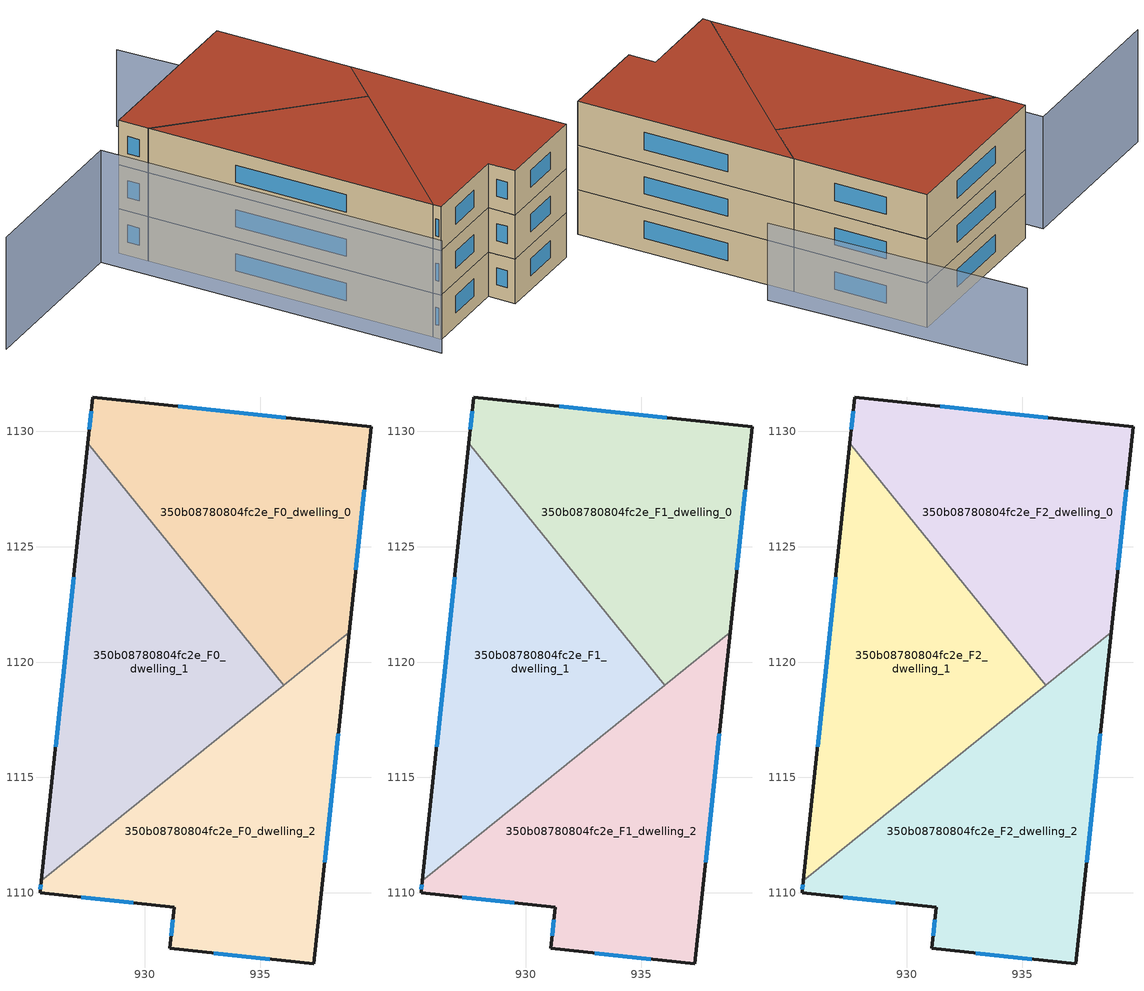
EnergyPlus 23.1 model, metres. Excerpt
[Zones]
350b08780804fc2e_F0_dwelling_0
 floor ground (EU_floor_Construction): 939.8,1130.2 938.85,1121.29 936.01,1118.99 927.54,1129.5 927.75,1131.48 z0
 wall outside (EU_wall_Construction): 938.85,1121.29 939.8,1130.2 927.75,1131.48 927.54,1129.5 z0:3
 wall to 350b08780804fc2e_F0_dwelling_1 (EU_wall_Construction): 927.54,1129.5 936.01,1118.99 z0:3
 wall to 350b08780804fc2e_F0_dwelling_2 (EU_wall_Construction): 936.01,1118.99 938.85,1121.29 z0:3
 window (EU_Window_Construction): 927.68,1130.87 927.6,1130.1 / 936.11,1130.59 931.44,1131.09 / 939.14,1124.02 939.51,1127.47 z0.92:2.08
350b08780804fc2e_F0_dwelling_1
 floor ground (EU_floor_Construction): 927.54,1129.5 936.01,1118.99 925.51,1110.52 z0
 wall outside (EU_wall_Construction): 927.54,1129.5 925.51,1110.52 z0:3
 wall to 350b08780804fc2e_F0_dwelling_2 (EU_wall_Construction): 925.51,1110.52 936.01,1118.99 z0:3
 window (EU_Window_Construction): 926.92,1123.68 926.13,1116.33 z0.92:2.08
350b08780804fc2e_F0_dwelling_2
 floor ground (EU_floor_Construction): 938.85,1121.29 937.32,1106.92 931.08,1107.59 931.28,1109.38 925.46,1110 925.51,1110.52 z0
 wall outside (EU_wall_Construction): 925.51,1110.52 925.46,1110 931.28,1109.38 931.08,1107.59 937.32,1106.92 938.85,1121.29 z0:3
 window (EU_Window_Construction): 925.49,1110.36 925.47,1110.16 / 937.79,1111.32 938.38,1116.89 / 932.99,1107.39 935.41,1107.13 / 931.22,1108.83 931.14,1108.14 / 927.24,1109.81 929.49,1109.57 z0.92:2.08
350b08780804fc2e_F1_dwelling_0
 floor to 350b08780804fc2e_F0_dwelling_0 (EU_floor_Construction): 939.8,1130.2 938.85,1121.29 936.01,1118.99 927.54,1129.5 927.75,1131.48 z3
 wall outside (EU_wall_Construction): 938.85,1121.29 939.8,1130.2 927.75,1131.48 927.54,1129.5 z3:6
 wall to 350b08780804fc2e_F1_dwelling_1 (EU_wall_Construction): 927.54,1129.5 936.01,1118.99 z3:6
 wall to 350b08780804fc2e_F1_dwelling_2 (EU_wall_Construction): 936.01,1118.99 938.85,1121.29 z3:6
 window (EU_Window_Construction): 927.68,1130.87 927.6,1130.1 / 936.11,1130.59 931.44,1131.09 / 939.14,1124.02 939.51,1127.47 z3.92:5.08
350b08780804fc2e_F1_dwelling_1
 floor to 350b08780804fc2e_F0_dwelling_1 (EU_floor_Construction): 927.54,1129.5 936.01,1118.99 925.51,1110.52 z3
 wall outside (EU_wall_Construction): 927.54,1129.5 925.51,1110.52 z3:6
 wall to 350b08780804fc2e_F1_dwelling_2 (EU_wall_Construction): 925.51,1110.52 936.01,1118.99 z3:6
 window (EU_Window_Construction): 926.92,1123.68 926.13,1116.33 z3.92:5.08
350b08780804fc2e_F1_dwelling_2
 floor to 350b08780804fc2e_F0_dwelling_2 (EU_floor_Construction): 938.85,1121.29 937.32,1106.92 931.08,1107.59 931.28,1109.38 925.46,1110 925.51,1110.52 z3
 wall outside (EU_wall_Construction): 925.51,1110.52 925.46,1110 931.28,1109.38 931.08,1107.59 937.32,1106.92 938.85,1121.29 z3:6
 window (EU_Window_Construction): 925.49,1110.36 925.47,1110.16 / 937.79,1111.32 938.38,1116.89 / 932.99,1107.39 935.41,1107.13 / 931.22,1108.83 931.14,1108.14 / 927.24,1109.81 929.49,1109.57 z3.92:5.08
350b08780804fc2e_F2_dwelling_0
 floor to 350b08780804fc2e_F1_dwelling_0 (EU_floor_Construction): 939.8,1130.2 938.85,1121.29 936.01,1118.99 927.54,1129.5 927.75,1131.48 z6
 wall outside (EU_wall_Construction): 938.85,1121.29 939.8,1130.2 927.75,1131.48 927.54,1129.5 z6:9
 wall to 350b08780804fc2e_F2_dwelling_1 (EU_wall_Construction): 927.54,1129.5 936.01,1118.99 z6:9
 wall to 350b08780804fc2e_F2_dwelling_2 (EU_wall_Construction): 936.01,1118.99 938.85,1121.29 z6:9
 window (EU_Window_Construction): 927.68,1130.87 927.6,1130.1 / 936.11,1130.59 931.44,1131.09 / 939.14,1124.02 939.51,1127.47 z6.92:8.08
 roof outside (EU_roof_Construction): 938.85,1121.29 939.8,1130.2 927.75,1131.48 927.54,1129.5 936.01,1118.99 z9
350b08780804fc2e_F2_dwelling_1
 floor to 350b08780804fc2e_F1_dwelling_1 (EU_floor_Construction): 927.54,1129.5 936.01,1118.99 925.51,1110.52 z6
 wall outside (EU_wall_Construction): 927.54,1129.5 925.51,1110.52 z6:9
 wall to 350b08780804fc2e_F2_dwelling_2 (EU_wall_Construction): 925.51,1110.52 936.01,1118.99 z6:9
 window (EU_Window_Construction): 926.92,1123.68 926.13,1116.33 z6.92:8.08
 roof outside (EU_roof_Construction): 936.01,1118.99 927.54,1129.5 925.51,1110.52 z9
350b08780804fc2e_F2_dwelling_2
 floor to 350b08780804fc2e_F1_dwelling_2 (EU_floor_Construction): 938.85,1121.29 937.32,1106.92 931.08,1107.59 931.28,1109.38 925.46,1110 925.51,1110.52 z6
 wall outside (EU_wall_Construction): 925.51,1110.52 925.46,1110 931.28,1109.38 931.08,1107.59 937.32,1106.92 938.85,1121.29 z6:9
 window (EU_Window_Construction): 925.49,1110.36 925.47,1110.16 / 937.79,1111.32 938.38,1116.89 / 932.99,1107.39 935.41,1107.13 / 931.22,1108.83 931.14,1108.14 / 927.24,1109.81 929.49,1109.57 z6.92:8.08
 roof outside (EU_roof_Construction): 937.32,1106.92 938.85,1121.29 925.51,1110.52 925.46,1110 931.28,1109.38 931.08,1107.59 z9
shading: 914.62,1133.26 926.33,1132.05 / 926.33,1132.05 923.98,1109.35 z0:7.6; 940.36,1120.28 941.71,1137.33 z0:5.2
[Building]
EU S2 Campaign: North Axis=0; Terrain=City; Solar Distribution=FullExterior
[Site:Location]
Cape.Town.Intl.AP: Latitude=-33.965; Longitude=18.602; Time Zone=2; Elevation=46
[SizingPeriod:WeatherFileDays]
AnnualSizingPeriod: Begin Month=1; Begin Day of Month=1; End Month=12; End Day of Month=31; Day of Week for Start Day=Monday; Use Weather File Daylight Saving Period=No; Use Weather File Rain and Snow Indicators=No
[MATERIAL]
EU_InternalMass_Material: Roughness=MediumRough; Thickness=0.1; Conductivity=1; Density=1800; Specific Heat=900; Thermal Absorptance=0.9; Solar Absorptance=0.7; Visible Absorptance=0.7
[MATERIAL:NOMASS] Roughness=MediumRough; Thermal Absorptance=0.9; Solar Absorptance=0.7; Visible Absorptance=0.7
Name | Thermal Resistance
EU_wall_NoMass | 0.443251
EU_roof_NoMass | 0.403317
EU_floor_NoMass | 0.599929
[WINDOWMATERIAL:SIMPLEGLAZINGSYSTEM]
EU_Window_SimpleGlazing: UFactor=4.90254; Solar Heat Gain Coefficient=0.85; Visible Transmittance=0.85
[CONSTRUCTION]
EU_wall_Construction: EU_wall_NoMass
EU_roof_Construction: EU_roof_NoMass
EU_floor_Construction: EU_floor_NoMass
EU_Window_Construction: EU_Window_SimpleGlazing
EU_InternalMass_Construction: EU_InternalMass_Material
[ZONE] Type=1; Multiplier=1; Ceiling Height=autocalculate; Floor Area=autocalculate; Part of Total Floor Area=Yes
Name | Volume
350b08780804fc2e_F0_dwelling_0; 350b08780804fc2e_F1_dwelling_0; 350b08780804fc2e_F2_dwelling_0 | 273.252
350b08780804fc2e_F0_dwelling_1; 350b08780804fc2e_F1_dwelling_1; 350b08780804fc2e_F2_dwelling_1 | 273.227
350b08780804fc2e_F0_dwelling_2; 350b08780804fc2e_F1_dwelling_2; 350b08780804fc2e_F2_dwelling_2 | 273.255
[INTERNALMASS] Construction=EU_InternalMass_Construction
Name | Zone or ZoneList | Surface Area
350b08780804fc2e_F0_dwelling_0_EU_InternalMass | 350b08780804fc2e_F0_dwelling_0 | 91.0832
350b08780804fc2e_F0_dwelling_1_EU_InternalMass | 350b08780804fc2e_F0_dwelling_1 | 91.076
350b08780804fc2e_F0_dwelling_2_EU_InternalMass | 350b08780804fc2e_F0_dwelling_2 | 91.0849
350b08780804fc2e_F1_dwelling_0_EU_InternalMass | 350b08780804fc2e_F1_dwelling_0 | 91.0832
350b08780804fc2e_F1_dwelling_1_EU_InternalMass | 350b08780804fc2e_F1_dwelling_1 | 91.076
350b08780804fc2e_F1_dwelling_2_EU_InternalMass | 350b08780804fc2e_F1_dwelling_2 | 91.0849
350b08780804fc2e_F2_dwelling_0_EU_InternalMass | 350b08780804fc2e_F2_dwelling_0 | 91.0832
350b08780804fc2e_F2_dwelling_1_EU_InternalMass | 350b08780804fc2e_F2_dwelling_1 | 91.076
350b08780804fc2e_F2_dwelling_2_EU_InternalMass | 350b08780804fc2e_F2_dwelling_2 | 91.0849
[OTHEREQUIPMENT] Fuel Type=Electricity; Design Level Calculation Method=Watts/Area; Power per Zone Floor Area=1; Fraction Latent=0; Fraction Radiant=0; Fraction Lost=0; Carbon Dioxide Generation Rate=0; EndUse Subcategory=EU_Step8_InternalGains
Name | Zone or ZoneList or Space or SpaceList | Schedule
EU_Step8_InternalGain_350b08780804fc2e_F0_dwelling_0_f000 | 350b08780804fc2e_F0_dwelling_0 | EU_Step8_GainSchedule_350b08780804fc2e_F0_dwelling_0_f000
EU_Step8_InternalGain_350b08780804fc2e_F0_dwelling_1_f000 | 350b08780804fc2e_F0_dwelling_1 | EU_Step8_GainSchedule_350b08780804fc2e_F0_dwelling_1_f000
EU_Step8_InternalGain_350b08780804fc2e_F0_dwelling_2_f000 | 350b08780804fc2e_F0_dwelling_2 | EU_Step8_GainSchedule_350b08780804fc2e_F0_dwelling_2_f000
EU_Step8_InternalGain_350b08780804fc2e_F1_dwelling_0_f000 | 350b08780804fc2e_F1_dwelling_0 | EU_Step8_GainSchedule_350b08780804fc2e_F1_dwelling_0_f000
EU_Step8_InternalGain_350b08780804fc2e_F1_dwelling_1_f000 | 350b08780804fc2e_F1_dwelling_1 | EU_Step8_GainSchedule_350b08780804fc2e_F1_dwelling_1_f000
EU_Step8_InternalGain_350b08780804fc2e_F1_dwelling_2_f000 | 350b08780804fc2e_F1_dwelling_2 | EU_Step8_GainSchedule_350b08780804fc2e_F1_dwelling_2_f000
EU_Step8_InternalGain_350b08780804fc2e_F2_dwelling_0_f000 | 350b08780804fc2e_F2_dwelling_0 | EU_Step8_GainSchedule_350b08780804fc2e_F2_dwelling_0_f000
EU_Step8_InternalGain_350b08780804fc2e_F2_dwelling_1_f000 | 350b08780804fc2e_F2_dwelling_1 | EU_Step8_GainSchedule_350b08780804fc2e_F2_dwelling_1_f000
EU_Step8_InternalGain_350b08780804fc2e_F2_dwelling_2_f000 | 350b08780804fc2e_F2_dwelling_2 | EU_Step8_GainSchedule_350b08780804fc2e_F2_dwelling_2_f000
[ZONEVENTILATION:DESIGNFLOWRATE] Schedule=EU_AlwaysOn; Design Flow Rate Calculation Method=AirChanges/Hour; Air Changes per Hour=0.713097; Ventilation Type=Natural; Fan Pressure Rise=0; Fan Total Efficiency=1; Constant Term Coefficient=1; Temperature Term Coefficient=0; Velocity Term Coefficient=0; Velocity Squared Term Coefficient=0; Minimum Indoor Temperature=-100; Maximum Indoor Temperature=100; Delta Temperature=-100; Minimum Outdoor Temperature=-100; Maximum Outdoor Temperature=100; Maximum Wind Speed=40
Name | Zone or ZoneList or Space or SpaceList
EU_ConstantAir_350b08780804fc2e_F0_dwelling_0 | 350b08780804fc2e_F0_dwelling_0
EU_ConstantAir_350b08780804fc2e_F0_dwelling_1 | 350b08780804fc2e_F0_dwelling_1
EU_ConstantAir_350b08780804fc2e_F0_dwelling_2 | 350b08780804fc2e_F0_dwelling_2
EU_ConstantAir_350b08780804fc2e_F1_dwelling_0 | 350b08780804fc2e_F1_dwelling_0
EU_ConstantAir_350b08780804fc2e_F1_dwelling_1 | 350b08780804fc2e_F1_dwelling_1
EU_ConstantAir_350b08780804fc2e_F1_dwelling_2 | 350b08780804fc2e_F1_dwelling_2
EU_ConstantAir_350b08780804fc2e_F2_dwelling_0 | 350b08780804fc2e_F2_dwelling_0
EU_ConstantAir_350b08780804fc2e_F2_dwelling_1 | 350b08780804fc2e_F2_dwelling_1
EU_ConstantAir_350b08780804fc2e_F2_dwelling_2 | 350b08780804fc2e_F2_dwelling_2
[HVACTEMPLATE:THERMOSTAT] Constant Heating Setpoint=20; Constant Cooling Setpoint=50
EU_HeatOnly_350b08780804fc2e_F0_dwelling_0; EU_HeatOnly_350b08780804fc2e_F0_dwelling_1; EU_HeatOnly_350b08780804fc2e_F0_dwelling_2; EU_HeatOnly_350b08780804fc2e_F1_dwelling_0; EU_HeatOnly_350b08780804fc2e_F1_dwelling_1; EU_HeatOnly_350b08780804fc2e_F1_dwelling_2; EU_HeatOnly_350b08780804fc2e_F2_dwelling_0; EU_HeatOnly_350b08780804fc2e_F2_dwelling_1; EU_HeatOnly_350b08780804fc2e_F2_dwelling_2
[HVACTEMPLATE:ZONE:IDEALLOADSAIRSYSTEM] System Availability Schedule=EU_AlwaysOn; Maximum Heating Supply Air Temperature=50; Minimum Cooling Supply Air Temperature=13; Maximum Heating Supply Air Humidity Ratio=0.0156; Minimum Cooling Supply Air Humidity Ratio=0.0077; Heating Limit=NoLimit; Cooling Limit=NoLimit; Heating Availability Schedule=EU_AlwaysOn; Cooling Availability Schedule=EU_CoolingOff; Dehumidification Control Type=ConstantSensibleHeatRatio; Cooling Sensible Heat Ratio=0.7; Dehumidification Setpoint=60; Humidification Control Type=None; Humidification Setpoint=30; Outdoor Air Method=None; Outdoor Air Flow Rate per Person=0.00944; Outdoor Air Flow Rate per Zone Floor Area=0; Outdoor Air Flow Rate per Zone=0; Demand Controlled Ventilation Type=None; Outdoor Air Economizer Type=NoEconomizer; Heat Recovery Type=None; Sensible Heat Recovery Effectiveness=0.7; Latent Heat Recovery Effectiveness=0.65
Name | Template Thermostat
350b08780804fc2e_F0_dwelling_0 | EU_HeatOnly_350b08780804fc2e_F0_dwelling_0
350b08780804fc2e_F0_dwelling_1 | EU_HeatOnly_350b08780804fc2e_F0_dwelling_1
350b08780804fc2e_F0_dwelling_2 | EU_HeatOnly_350b08780804fc2e_F0_dwelling_2
350b08780804fc2e_F1_dwelling_0 | EU_HeatOnly_350b08780804fc2e_F1_dwelling_0
350b08780804fc2e_F1_dwelling_1 | EU_HeatOnly_350b08780804fc2e_F1_dwelling_1
350b08780804fc2e_F1_dwelling_2 | EU_HeatOnly_350b08780804fc2e_F1_dwelling_2
350b08780804fc2e_F2_dwelling_0 | EU_HeatOnly_350b08780804fc2e_F2_dwelling_0
350b08780804fc2e_F2_dwelling_1 | EU_HeatOnly_350b08780804fc2e_F2_dwelling_1
350b08780804fc2e_F2_dwelling_2 | EU_HeatOnly_350b08780804fc2e_F2_dwelling_2
[SIZING:ZONE] Zone Cooling Design Supply Air Temperature Input Method=SupplyAirTemperature; Zone Cooling Design Supply Air Temperature=13; Zone Heating Design Supply Air Temperature Input Method=SupplyAirTemperature; Zone Heating Design Supply Air Temperature=50; Zone Cooling Design Supply Air Humidity Ratio=0.008; Zone Heating Design Supply Air Humidity Ratio=0.008; Cooling Design Air Flow Method=DesignDay; Cooling Design Air Flow Rate=0; Cooling Minimum Air Flow per Zone Floor Area=0.000762; Cooling Minimum Air Flow=0; Cooling Minimum Air Flow Fraction=0.2; Heating Design Air Flow Method=DesignDay; Heating Design Air Flow Rate=0; Heating Maximum Air Flow per Zone Floor Area=0.002032; Heating Maximum Air Flow=0.141576; Heating Maximum Air Flow Fraction=0.3; Account for Dedicated Outdoor Air System=No; Dedicated Outdoor Air System Control Strategy=NeutralSupplyAir; Dedicated Outdoor Air Low Setpoint Temperature for Design=autosize; Dedicated Outdoor Air High Setpoint Temperature for Design=autosize; Zone Load Sizing Method=Sensible Load Only No Latent Load; Zone Latent Cooling Design Supply Air Humidity Ratio Input Method=HumidityRatioDifference; Zone Cooling Design Supply Air Humidity Ratio Difference=0.005; Zone Latent Heating Design Supply Air Humidity Ratio Input Method=HumidityRatioDifference; Zone Humidification Design Supply Air Humidity Ratio Difference=0.005
350b08780804fc2e_F0_dwelling_0; 350b08780804fc2e_F0_dwelling_1; 350b08780804fc2e_F0_dwelling_2; 350b08780804fc2e_F1_dwelling_0; 350b08780804fc2e_F1_dwelling_1; 350b08780804fc2e_F1_dwelling_2; 350b08780804fc2e_F2_dwelling_0; 350b08780804fc2e_F2_dwelling_1; 350b08780804fc2e_F2_dwelling_2
[SCHEDULE:CONSTANT]
Name | Hourly Value
EU_AlwaysOn | 1
EU_CoolingOff | 0
[SCHEDULE:FILE] Column Number=1; Rows to Skip at Top=0; Number of Hours of Data=8760; Column Separator=Comma; Interpolate to Timestep=No; Minutes per Item=60; Adjust Schedule for Daylight Savings=Yes
Name | File
EU_Step8_GainSchedule_350b08780804fc2e_F0_dwelling_0_f000 | ../../schedules/350b08780804fc2e/350b08780804fc2e_F0_dwelling_0_f000_gain.csv
EU_Step8_GainSchedule_350b08780804fc2e_F0_dwelling_1_f000 | ../../schedules/350b08780804fc2e/350b08780804fc2e_F0_dwelling_1_f000_gain.csv
EU_Step8_GainSchedule_350b08780804fc2e_F0_dwelling_2_f000 | ../../schedules/350b08780804fc2e/350b08780804fc2e_F0_dwelling_2_f000_gain.csv
EU_Step8_GainSchedule_350b08780804fc2e_F1_dwelling_0_f000 | ../../schedules/350b08780804fc2e/350b08780804fc2e_F1_dwelling_0_f000_gain.csv
EU_Step8_GainSchedule_350b08780804fc2e_F1_dwelling_1_f000 | ../../schedules/350b08780804fc2e/350b08780804fc2e_F1_dwelling_1_f000_gain.csv
EU_Step8_GainSchedule_350b08780804fc2e_F1_dwelling_2_f000 | ../../schedules/350b08780804fc2e/350b08780804fc2e_F1_dwelling_2_f000_gain.csv
EU_Step8_GainSchedule_350b08780804fc2e_F2_dwelling_0_f000 | ../../schedules/350b08780804fc2e/350b08780804fc2e_F2_dwelling_0_f000_gain.csv
EU_Step8_GainSchedule_350b08780804fc2e_F2_dwelling_1_f000 | ../../schedules/350b08780804fc2e/350b08780804fc2e_F2_dwelling_1_f000_gain.csv
EU_Step8_GainSchedule_350b08780804fc2e_F2_dwelling_2_f000 | ../../schedules/350b08780804fc2e/350b08780804fc2e_F2_dwelling_2_f000_gain.csv
